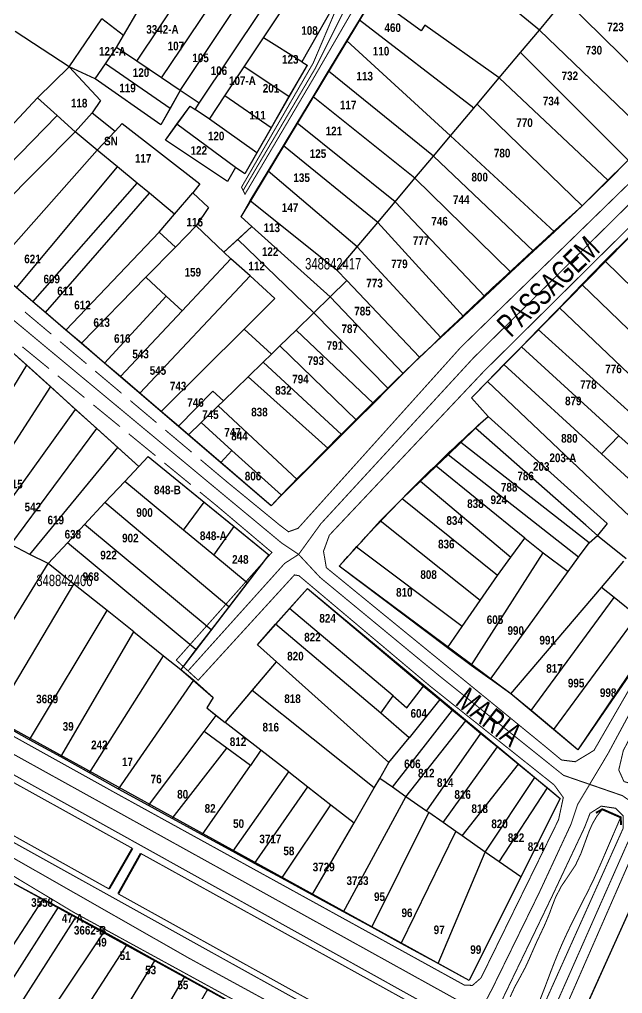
# Model space of a CAD drawing. Extents: x 203136 to 205923, y 4839890 to 4842982.
# Drawn here: x 205200.1 to 205305.2, y 4840160.3 to 4840330.2 of the extents above; entities that cross this region are included whole.
import ezdxf
from ezdxf.enums import TextEntityAlignment as Align

# ---------------------------------------------------------------- set-up
doc = ezdxf.new("R2010")
doc.units = 0
doc.header["$LTSCALE"] = 1.5
doc.header["$MEASUREMENT"] = 0
doc.linetypes.add('TRACO_25', pattern=[8, 3, -1, 1, -1, 1, -1])
for name, color, linetype in [('CD_MALHA_LOTES', 40, 'CONTINUOUS'), ('CD_TXT_QUADRA', 7, 'CONTINUOUS'), ('HD-CANAIS', 7, 'CONTINUOUS'), ('HD-CURSO-PERENE', 170, 'CONTINUOUS'), ('RU-QUADRAS', 210, 'CONTINUOUS'), ('SV-EIXO-RUA-N-PAV', 6, 'CONTINUOUS'), ('SV-EIXO-RUA-PAV', 20, 'CONTINUOUS'), ('SV-PONTE-BUEIRO', 249, 'CONTINUOUS'), ('SV-RUA-NAO-PAV-S-GUIA-C-GUIA', 7, 'CONTINUOUS'), ('SV-RUA-PAVIM-S-GUIA-C-GUIA', 7, 'CONTINUOUS'), ('SV-TXT-RUA-PAV-S-GUIA-C-GUIA', 7, 'CONTINUOUS'), ('Th_NmrPort', 1, 'CONTINUOUS')]:
    doc.layers.add(name, color=color, linetype=linetype)
doc.styles.add('ARIAL', font='ARIAL.TTF')
doc.styles.get("Standard").update_dxf_attribs({"font": 'swisscbo.ttf'})

msp = doc.modelspace()

# ---------------------------------------------------------------- linework, layer by layer
at = {"layer": 'CD_MALHA_LOTES', "linetype": 'Continuous', "flags": 128}
for points in [[(205218.22, 4840327.41), (205231.87, 4840350.73)], [(205220.54, 4840322.96), (205236.91, 4840347.47)], [(205290.76, 4840328.34), (205269.05, 4840346.18)], [(205224.82, 4840320.05), (205241.33, 4840344.56)], [(205228.07, 4840317.84), (205244.51, 4840342.47)], [(205231.43, 4840315.64), (205247.86, 4840340.28)], [(205242.64, 4840327.05), (205250.37, 4840338.63)], [(205256.13, 4840334.89), (205249.29, 4840322.85)], [(205259.35, 4840330.12), (205261.89, 4840334.32)], [(205270.13, 4840328.26), (205261.89, 4840334.32)], [(205290.76, 4840328.34), (205294.6, 4840332.99)], [(205314.9, 4840314.29), (205295.17, 4840333.69)], [(205208.73, 4840321.99), (205214.4, 4840330.33)], [(205218.22, 4840327.41), (205214.4, 4840330.33)], [(205257.16, 4840326.48), (205259.35, 4840330.12)], [(205279.3, 4840314.76), (205259.35, 4840330.12)], [(205270.77, 4840329.22), (205270.13, 4840328.26)], [(205283.73, 4840320.04), (205270.77, 4840329.22)], [(205208.73, 4840321.99), (205199.31, 4840328.1)], [(205217.01, 4840325.36), (205218.22, 4840327.41)], [(205287.44, 4840324.45), (205290.76, 4840328.34)], [(205310.23, 4840309.63), (205290.76, 4840328.34)], [(205239.26, 4840321.98), (205242.64, 4840327.05)], [(205249.29, 4840322.85), (205242.64, 4840327.05)], [(205253.98, 4840321.22), (205257.16, 4840326.48)], [(205275.24, 4840309.93), (205257.16, 4840326.48)], [(205215.04, 4840322.49), (205217.01, 4840325.36)], [(205220.54, 4840322.96), (205217.01, 4840325.36)], [(205283.73, 4840320.04), (205287.44, 4840324.45)], [(205306.24, 4840305.65), (205287.44, 4840324.45)], [(205213.24, 4840319.86), (205215.04, 4840322.49)], [(205226.33, 4840314.7), (205215.04, 4840322.49)], [(205224.82, 4840320.05), (205220.54, 4840322.96)], [(205250.21, 4840322.28), (205247.07, 4840316.78)], [(205249.29, 4840322.85), (205250.21, 4840322.28)], [(205203.23, 4840316.58), (205208.73, 4840321.99)], [(205208.73, 4840321.99), (205214.2, 4840316.09)], [(205213.24, 4840319.86), (205208.73, 4840321.99)], [(205235.89, 4840316.92), (205239.26, 4840321.98)], [(205247.07, 4840316.78), (205239.26, 4840321.98)], [(205251.27, 4840316.73), (205253.98, 4840321.22)], [(205272.26, 4840306.38), (205253.98, 4840321.22)], [(205224.73, 4840311.82), (205213.24, 4840319.86)], [(205228.07, 4840317.84), (205224.82, 4840320.05)], [(205279.87, 4840315.44), (205283.73, 4840320.04)], [(205302.71, 4840302.13), (205283.73, 4840320.04)], [(205228.07, 4840317.84), (205226.33, 4840314.7)], [(205231.43, 4840315.64), (205228.07, 4840317.84)], [(205184.04, 4840296.01), (205203.23, 4840316.58)], [(205206.64, 4840313.47), (205203.23, 4840316.58)], [(205214.2, 4840316.09), (205212.73, 4840313.96)], [(205230.68, 4840314.52), (205231.43, 4840315.64)], [(205233.18, 4840312.85), (205235.89, 4840316.92)], [(205243.97, 4840311.34), (205235.89, 4840316.92)], [(205247.07, 4840316.78), (205243.97, 4840311.34)], [(205248.5, 4840312.15), (205251.27, 4840316.73)], [(205269.04, 4840302.56), (205251.27, 4840316.73)], [(205279.3, 4840314.76), (205279.87, 4840315.44)], [(205298.21, 4840297.71), (205279.87, 4840315.44)], [(205209.75, 4840310.64), (205212.73, 4840313.96)], [(205212.73, 4840313.96), (205216.73, 4840310.75)], [(205226.33, 4840314.7), (205224.73, 4840311.82)], [(205227.51, 4840311.94), (205229.81, 4840315.1)], [(205229.81, 4840315.1), (205230.68, 4840314.52)], [(205233.18, 4840312.85), (205230.68, 4840314.52)], [(205275.24, 4840309.93), (205279.3, 4840314.76)], [(205187.16, 4840293.51), (205206.64, 4840313.47)], [(205209.75, 4840310.64), (205206.64, 4840313.47)], [(205216.73, 4840310.75), (205217.97, 4840312.08)], [(205217.97, 4840312.08), (205231.54, 4840301.56)], [(205225.55, 4840309.19), (205227.51, 4840311.94)], [(205237.74, 4840304.4), (205227.51, 4840311.94)], [(205241.45, 4840306.93), (205233.18, 4840312.85)], [(205246.12, 4840308.2), (205248.5, 4840312.15)], [(205265.56, 4840298.41), (205248.5, 4840312.15)], [(205190.31, 4840290.99), (205209.75, 4840310.64)], [(205213.63, 4840307.41), (205209.75, 4840310.64)], [(205213.63, 4840307.41), (205216.73, 4840310.75)], [(205243.97, 4840311.34), (205241.45, 4840306.93)], [(205236.37, 4840301.93), (205225.55, 4840309.19)], [(205272.26, 4840306.38), (205275.24, 4840309.93)], [(205293.36, 4840293.19), (205275.24, 4840309.93)], [(205195.44, 4840286.89), (205213.63, 4840307.41)], [(205217.15, 4840304.5), (205213.63, 4840307.41)], [(205241.45, 4840306.93), (205239.38, 4840303.3)], [(205243.42, 4840303.74), (205246.12, 4840308.2)], [(205262.54, 4840294.82), (205246.12, 4840308.2)], [(205269.04, 4840302.56), (205272.26, 4840306.38)], [(205289.74, 4840289.82), (205272.26, 4840306.38)], [(205306.24, 4840305.65), (205302.71, 4840302.13)], [(205199.55, 4840283.41), (205217.15, 4840304.5)], [(205220.58, 4840301.68), (205217.15, 4840304.5)], [(205237.74, 4840304.4), (205236.37, 4840301.93)], [(205239.38, 4840303.3), (205237.74, 4840304.4)], [(205240.3, 4840298.57), (205243.42, 4840303.74)], [(205258.96, 4840290.54), (205243.42, 4840303.74)], [(205265.56, 4840298.41), (205269.04, 4840302.56)], [(205285.75, 4840286.11), (205269.04, 4840302.56)], [(205302.71, 4840302.13), (205298.21, 4840297.71)], [(205202.39, 4840280.98), (205220.58, 4840301.68)], [(205222.75, 4840299.89), (205220.58, 4840301.68)], [(205231.54, 4840301.56), (205230.3, 4840299.97)], [(205204.62, 4840279.07), (205222.75, 4840299.89)], [(205227.13, 4840296.28), (205222.75, 4840299.89)], [(205227.13, 4840296.28), (205230.3, 4840299.97)], [(205230.3, 4840299.97), (205233.03, 4840297.43)], [(205238.7, 4840295.77), (205240.3, 4840298.57)], [(205255.49, 4840286.43), (205240.3, 4840298.57)], [(205262.54, 4840294.82), (205265.56, 4840298.41)], [(205281.23, 4840281.89), (205265.56, 4840298.41)], [(205233.03, 4840297.43), (205230.89, 4840294.21)], [(205298.21, 4840297.71), (205293.36, 4840293.19)], [(205224.44, 4840293.14), (205227.13, 4840296.28)], [(205240.57, 4840294.09), (205238.7, 4840295.77)], [(205230.89, 4840294.21), (205227.26, 4840290.49)], [(205230.89, 4840294.21), (205235.71, 4840289.63)], [(205238.12, 4840291.84), (205240.57, 4840294.09)], [(205254.27, 4840281.83), (205240.57, 4840294.09)], [(205258.96, 4840290.54), (205262.54, 4840294.82)], [(205277.49, 4840278.41), (205262.54, 4840294.82)], [(205208.17, 4840276.03), (205224.44, 4840293.14)], [(205227.26, 4840290.49), (205224.44, 4840293.14)], [(205235.71, 4840289.63), (205238.12, 4840291.84)], [(205251.43, 4840279.06), (205238.12, 4840291.84)], [(205293.36, 4840293.19), (205289.74, 4840289.82)], [(205302.18, 4840288.12), (205306.59, 4840292.47)], [(205222.12, 4840285.24), (205227.26, 4840290.49)], [(205255.49, 4840286.43), (205258.96, 4840290.54)], [(205273.53, 4840274.72), (205258.96, 4840290.54)], [(205236.94, 4840288.46), (205228.41, 4840279.36)], [(205236.94, 4840288.46), (205235.71, 4840289.63)], [(205240.27, 4840285.52), (205236.94, 4840288.46)], [(205289.74, 4840289.82), (205285.75, 4840286.11)], [(205298.16, 4840283.95), (205302.18, 4840288.12)], [(205320, 4840270.68), (205302.18, 4840288.12)], [(205210.87, 4840273.72), (205222.12, 4840285.24)], [(205221.07, 4840264.99), (205240.27, 4840285.52)], [(205225.66, 4840281.93), (205222.12, 4840285.24)], [(205244.59, 4840281.53), (205240.27, 4840285.52)], [(205257.17, 4840284.65), (205255.49, 4840286.43)], [(205285.75, 4840286.11), (205281.23, 4840281.89)], [(205202.39, 4840280.98), (205199.55, 4840283.41)], [(205254.27, 4840281.83), (205257.17, 4840284.65)], [(205269.84, 4840271.27), (205257.17, 4840284.65)], [(205294.22, 4840279.92), (205298.16, 4840283.95)], [(205316.05, 4840266.69), (205298.16, 4840283.95)], [(205214.9, 4840270.27), (205225.66, 4840281.93)], [(205228.41, 4840279.36), (205225.66, 4840281.93)], [(205239.23, 4840276.2), (205244.59, 4840281.53)], [(205251.43, 4840279.06), (205254.27, 4840281.83)], [(205266.99, 4840268.43), (205254.27, 4840281.83)], [(205281.23, 4840281.89), (205277.49, 4840278.41)], [(205204.62, 4840279.07), (205202.39, 4840280.98)], [(205290.53, 4840276.13), (205294.22, 4840279.92)], [(205313.46, 4840261.6), (205294.22, 4840279.92)], [(205208.17, 4840276.03), (205204.62, 4840279.07)], [(205217.67, 4840267.9), (205228.41, 4840279.36)], [(205248.31, 4840276.02), (205251.43, 4840279.06)], [(205264.39, 4840265.83), (205251.43, 4840279.06)], [(205277.49, 4840278.41), (205273.53, 4840274.72)], [(205210.87, 4840273.72), (205208.17, 4840276.03)], [(205224.76, 4840261.82), (205239.23, 4840276.2)], [(205244.01, 4840271.83), (205239.23, 4840276.2)], [(205245.47, 4840273.25), (205248.31, 4840276.02)], [(205261.79, 4840263.23), (205248.31, 4840276.02)], [(205273.53, 4840274.72), (205269.84, 4840271.27)], [(205287.6, 4840273.13), (205290.53, 4840276.13)], [(205310.33, 4840258.22), (205290.53, 4840276.13)], [(205214.9, 4840270.27), (205210.87, 4840273.72)], [(205244.01, 4840271.83), (205245.47, 4840273.25)], [(205258.85, 4840260.28), (205245.47, 4840273.25)], [(205284.54, 4840270), (205287.6, 4840273.13)], [(205304.62, 4840257.58), (205287.6, 4840273.13)], [(205198.1, 4840272.81), (205201.33, 4840269.89)], [(205242.56, 4840270.41), (205244.01, 4840271.83)], [(205269.84, 4840271.27), (205266.99, 4840268.43)], [(205186.92, 4840246.33), (205201.33, 4840269.89)], [(205201.33, 4840269.89), (205205.45, 4840266.17)], [(205217.67, 4840267.9), (205214.9, 4840270.27)], [(205239.93, 4840267.85), (205242.56, 4840270.41)], [(205256.31, 4840257.75), (205242.56, 4840270.41)], [(205281.68, 4840267.06), (205284.54, 4840270)], [(205301.57, 4840254.43), (205284.54, 4840270)], [(205221.07, 4840264.99), (205217.67, 4840267.9)], [(205235.62, 4840263.65), (205239.93, 4840267.85)], [(205253.92, 4840255.36), (205239.93, 4840267.85)], [(205266.99, 4840268.43), (205264.39, 4840265.83)], [(205205.45, 4840266.17), (205191, 4840243.77)], [(205209.86, 4840262.19), (205205.45, 4840266.17)], [(205278.87, 4840264.19), (205281.68, 4840267.06)], [(205307.59, 4840242.45), (205281.68, 4840267.06)], [(205224.76, 4840261.82), (205221.07, 4840264.99)], [(205227.78, 4840259.23), (205233.77, 4840265.37)], [(205233.77, 4840265.37), (205235.62, 4840263.65)], [(205264.39, 4840265.83), (205261.79, 4840263.23)], [(205231.74, 4840259.87), (205234.72, 4840262.78)], [(205234.72, 4840262.78), (205235.62, 4840263.65)], [(205248.51, 4840249.95), (205234.72, 4840262.78)], [(205261.79, 4840263.23), (205258.85, 4840260.28)], [(205281.78, 4840260.97), (205278.87, 4840264.19)], [(205194.75, 4840241.14), (205209.86, 4840262.19)], [(205213.57, 4840258.83), (205209.86, 4840262.19)], [(205227.78, 4840259.23), (205224.76, 4840261.82)], [(205279.61, 4840258.88), (205281.78, 4840260.97)], [(205281.78, 4840260.97), (205302.58, 4840242.3)], [(205229.54, 4840257.73), (205231.74, 4840259.87)], [(205237.11, 4840255.02), (205231.74, 4840259.87)], [(205258.85, 4840260.28), (205256.31, 4840257.75)], [(205198.53, 4840238.63), (205213.57, 4840258.83)], [(205213.57, 4840258.83), (205217.19, 4840255.56)], [(205229.54, 4840257.73), (205227.78, 4840259.23)], [(205235.16, 4840252.91), (205229.54, 4840257.73)], [(205256.31, 4840257.75), (205253.92, 4840255.36)], [(205277.05, 4840256.43), (205279.61, 4840258.88)], [(205298.84, 4840242.01), (205279.61, 4840258.88)], [(205301.57, 4840254.43), (205304.62, 4840257.58)], [(205304.62, 4840257.58), (205307.39, 4840255.05)], [(205274.81, 4840254.27), (205277.05, 4840256.43)], [(205299.42, 4840238.92), (205277.05, 4840256.43)], [(205201.89, 4840236.89), (205217.19, 4840255.56)], [(205217.19, 4840255.56), (205220.86, 4840252.24)], [(205235.16, 4840252.91), (205237.11, 4840255.02)], [(205237.11, 4840255.02), (205245.77, 4840247.21)], [(205253.92, 4840255.36), (205248.51, 4840249.95)], [(205272.73, 4840252.27), (205274.81, 4840254.27)], [(205297.57, 4840236.37), (205274.81, 4840254.27)], [(205311.63, 4840245.23), (205301.57, 4840254.43)], [(205220.86, 4840252.24), (205222.52, 4840253.98)], [(205222.52, 4840253.98), (205232.28, 4840246.01)], [(205243.94, 4840245.38), (205235.16, 4840252.91)], [(205218.42, 4840249.63), (205220.86, 4840252.24)], [(205272.73, 4840252.27), (205270, 4840249.66)], [(205288.22, 4840239.73), (205272.73, 4840252.27)], [(205214.97, 4840245.94), (205218.42, 4840249.63)], [(205228.7, 4840241.12), (205218.42, 4840249.63)], [(205248.51, 4840249.95), (205245.77, 4840247.21)], [(205266.8, 4840246.58), (205270, 4840249.66)], [(205270, 4840249.66), (205285.75, 4840236.37)], [(205211.4, 4840242.1), (205214.97, 4840245.94)], [(205236.59, 4840227.75), (205214.97, 4840245.94)], [(205228.7, 4840241.12), (205232.28, 4840246.01)], [(205232.28, 4840246.01), (205237.53, 4840241.73)], [(205245.77, 4840247.21), (205243.94, 4840245.38)], [(205262.97, 4840242.72), (205266.8, 4840246.58)], [(205283.43, 4840233.22), (205266.8, 4840246.58)], [(205258.84, 4840238.15), (205262.97, 4840242.72)], [(205280.43, 4840228.86), (205262.97, 4840242.72)], [(205302.58, 4840242.3), (205300.89, 4840240.19)], [(205208.42, 4840238.92), (205211.4, 4840242.1)], [(205233.48, 4840223.69), (205211.4, 4840242.1)], [(205233.99, 4840236.73), (205228.7, 4840241.12)], [(205233.99, 4840236.73), (205237.53, 4840241.73)], [(205237.53, 4840241.73), (205243.55, 4840236.81)], [(205300.89, 4840240.19), (205298.84, 4840242.01)], [(205205.05, 4840235.3), (205208.42, 4840238.92)], [(205230.85, 4840220.27), (205208.42, 4840238.92)], [(205285.75, 4840236.37), (205288.22, 4840239.73)], [(205288.22, 4840239.73), (205291.4, 4840237.15)], [(205297.57, 4840236.37), (205299.42, 4840238.92)], [(205299.42, 4840238.92), (205300.89, 4840240.19)], [(205300.89, 4840240.19), (205305.85, 4840236.16)], [(205201.89, 4840236.89), (205198.53, 4840238.63)], [(205255.82, 4840234.81), (205258.84, 4840238.15)], [(205277.29, 4840224.3), (205258.84, 4840238.15)], [(205278.83, 4840217.51), (205291.4, 4840237.15)], [(205291.4, 4840237.15), (205295.78, 4840233.89)], [(205205.05, 4840235.3), (205201.89, 4840236.89)], [(205239.8, 4840231.93), (205233.99, 4840236.73)], [(205243.55, 4840236.81), (205239.8, 4840231.93)], [(205283.43, 4840233.22), (205285.75, 4840236.37)], [(205295.78, 4840233.89), (205297.57, 4840236.37)], [(205301.55, 4840231.11), (205305.44, 4840235.68)], [(205190.1, 4840211.07), (205205.05, 4840235.3)], [(205209.54, 4840231.71), (205205.05, 4840235.3)], [(205274.72, 4840220.57), (205255.82, 4840234.81)], [(205282.21, 4840215.1), (205295.78, 4840233.89)], [(205280.43, 4840228.86), (205283.43, 4840233.22)], [(205195.46, 4840208.09), (205209.54, 4840231.71)], [(205215.33, 4840227.08), (205209.54, 4840231.71)], [(205239.8, 4840231.93), (205236.59, 4840227.75)], [(205247.18, 4840227.45), (205250.28, 4840230.95)], [(205250.28, 4840230.95), (205270.51, 4840213.87)], [(205285.75, 4840212.57), (205301.55, 4840231.11)], [(205303.77, 4840229.37), (205301.55, 4840231.11)], [(205277.29, 4840224.3), (205280.43, 4840228.86)], [(205289.28, 4840209.66), (205303.77, 4840229.37)], [(205307.81, 4840226.08), (205303.77, 4840229.37)], [(205201.83, 4840204.55), (205215.33, 4840227.08)], [(205219.99, 4840223.35), (205215.33, 4840227.08)], [(205236.59, 4840227.75), (205233.48, 4840223.69)], [(205244.73, 4840224.68), (205247.18, 4840227.45)], [(205265.24, 4840212.19), (205247.18, 4840227.45)], [(205293.24, 4840206.31), (205307.81, 4840226.08)], [(205233.48, 4840223.69), (205230.85, 4840220.27)], [(205241.58, 4840221.11), (205244.73, 4840224.68)], [(205263.08, 4840209.2), (205244.73, 4840224.68)], [(205274.72, 4840220.57), (205277.29, 4840224.3)], [(205207.27, 4840201.53), (205219.99, 4840223.35)], [(205219.99, 4840223.35), (205225.19, 4840219.18)], [(205311.27, 4840223.3), (205308.42, 4840218.78), (205297.43, 4840202.77)], [(205230.85, 4840220.27), (205228.18, 4840216.79)], [(205244.89, 4840218.15), (205241.58, 4840221.11)], [(205278.83, 4840217.51), (205274.72, 4840220.57)], [(205212.29, 4840198.74), (205225.19, 4840219.18)], [(205225.19, 4840219.18), (205228.18, 4840216.79)], [(205228.18, 4840216.79), (205230.47, 4840214.96)], [(205240.67, 4840213.15), (205244.89, 4840218.15)], [(205264.51, 4840200.55), (205244.89, 4840218.15)], [(205282.1, 4840215.18), (205278.83, 4840217.51)], [(205282.21, 4840215.1), (205282.1, 4840215.18)], [(205285.75, 4840212.57), (205282.21, 4840215.1)], [(205217.35, 4840195.93), (205230.47, 4840214.96)], [(205230.47, 4840214.96), (205233.82, 4840211.91)], [(205267.62, 4840210.09), (205270.51, 4840213.87)], [(205270.51, 4840213.87), (205273.36, 4840211.54)], [(205233.82, 4840211.91), (205232.72, 4840210.08)], [(205235.96, 4840207.56), (205240.67, 4840213.15)], [(205261.94, 4840196.12), (205240.67, 4840213.15)], [(205263.08, 4840209.2), (205265.24, 4840212.19)], [(205265.24, 4840212.19), (205267.62, 4840210.09)], [(205289.28, 4840209.66), (205285.75, 4840212.57)], [(205232.72, 4840210.08), (205234.39, 4840208.78)], [(205273.36, 4840211.54), (205268, 4840204.88)], [(205273.36, 4840211.54), (205275.58, 4840209.71)], [(205232.27, 4840205.95), (205234.39, 4840208.78)], [(205234.39, 4840208.78), (205235.96, 4840207.56)], [(205268, 4840204.88), (205263.08, 4840209.2)], [(205265.11, 4840196.25), (205275.58, 4840209.71)], [(205275.58, 4840209.71), (205277.89, 4840207.82)], [(205293.24, 4840206.31), (205289.28, 4840209.66)], [(205201.83, 4840204.55), (205195.46, 4840208.09)], [(205242.18, 4840202.71), (205235.96, 4840207.56)], [(205267.47, 4840194.6), (205277.89, 4840207.82)], [(205277.89, 4840207.82), (205280.55, 4840205.64)], [(205222.58, 4840193.04), (205232.27, 4840205.95)], [(205236.2, 4840203.08), (205232.27, 4840205.95)], [(205264.51, 4840200.55), (205268, 4840204.88)], [(205271.06, 4840192.1), (205280.55, 4840205.64)], [(205280.55, 4840205.64), (205283.43, 4840203.28)], [(205297.43, 4840202.77), (205293.24, 4840206.31)], [(205207.27, 4840201.53), (205201.83, 4840204.55)], [(205273.95, 4840190.07), (205283.43, 4840203.28)], [(205283.43, 4840203.28), (205287.1, 4840200.27)], [(205212.29, 4840198.74), (205207.27, 4840201.53)], [(205226.69, 4840190.8), (205236.2, 4840203.08)], [(205240.33, 4840200.05), (205236.2, 4840203.08)], [(205242.18, 4840202.71), (205240.33, 4840200.05)], [(205247.04, 4840198.91), (205242.18, 4840202.71)], [(205231.92, 4840187.95), (205240.33, 4840200.05)], [(205262.91, 4840197.79), (205264.51, 4840200.55)], [(205277.26, 4840187.76), (205287.1, 4840200.27)], [(205287.1, 4840200.27), (205289.94, 4840197.94)], [(205217.35, 4840195.93), (205212.29, 4840198.74)], [(205237.25, 4840185.04), (205247.04, 4840198.91)], [(205247.04, 4840198.91), (205250.34, 4840196.34)], [(205261.94, 4840196.12), (205262.91, 4840197.79)], [(205265.11, 4840196.25), (205262.91, 4840197.79)], [(205281.31, 4840184.93), (205289.94, 4840197.94)], [(205289.94, 4840197.94), (205292.13, 4840196.14)], [(205222.58, 4840193.04), (205217.35, 4840195.93)], [(205241.06, 4840182.96), (205250.34, 4840196.34)], [(205250.34, 4840196.34), (205254.38, 4840193.18)], [(205258.41, 4840190.04), (205261.94, 4840196.12)], [(205267.47, 4840194.6), (205265.11, 4840196.25)], [(205283.73, 4840183.25), (205292.13, 4840196.14)], [(205292.13, 4840196.14), (205294.36, 4840194.31)], [(205226.69, 4840190.8), (205222.58, 4840193.04)], [(205245.83, 4840180.36), (205254.38, 4840193.18)], [(205254.38, 4840193.18), (205258.41, 4840190.04)], [(205256.55, 4840174.51), (205267.47, 4840194.6)], [(205271.06, 4840192.1), (205267.47, 4840194.6)], [(205294.36, 4840194.31), (205287.52, 4840180.6)], [(205261.49, 4840171.82), (205271.45, 4840191.83)], [(205271.45, 4840191.83), (205271.06, 4840192.1)], [(205273.95, 4840190.07), (205271.45, 4840191.83)], [(205231.92, 4840187.95), (205226.69, 4840190.8)], [(205251.11, 4840177.48), (205258.41, 4840190.04)], [(205276.19, 4840188.51), (205273.95, 4840190.07)], [(205237.25, 4840185.04), (205231.92, 4840187.95)], [(205266.66, 4840168.99), (205276.19, 4840188.51)], [(205277.26, 4840187.76), (205276.19, 4840188.51)], [(205281.31, 4840184.93), (205277.26, 4840187.76)], [(205241.06, 4840182.96), (205237.25, 4840185.04)], [(205273.08, 4840165.49), (205281.31, 4840184.93)], [(205283.73, 4840183.25), (205281.31, 4840184.93)], [(205245.83, 4840180.36), (205241.06, 4840182.96)], [(205287.52, 4840180.6), (205283.73, 4840183.25)], [(205198.06, 4840180.03), (205204.19, 4840176.74)], [(205251.11, 4840177.48), (205245.83, 4840180.36)], [(205287.52, 4840180.6), (205278.49, 4840162.54)], [(205189.76, 4840154.63), (205204.19, 4840176.74)], [(205204.19, 4840176.74), (205206.87, 4840175.3)], [(205256.55, 4840174.51), (205251.11, 4840177.48)], [(205192.01, 4840152.07), (205206.87, 4840175.3)], [(205206.87, 4840175.3), (205209.93, 4840173.66)], [(205261.49, 4840171.82), (205256.55, 4840174.51)], [(205306.47, 4840174.78), (205296.28, 4840152.16), (205303.7, 4840146.74)], [(205195, 4840150.31), (205209.93, 4840173.66)], [(205209.93, 4840173.66), (205214.81, 4840171.04)], [(205199.26, 4840147.68), (205214.81, 4840171.04)], [(205214.81, 4840171.04), (205218.84, 4840168.81)], [(205266.66, 4840168.99), (205261.49, 4840171.82)], [(205203.58, 4840145.16), (205218.84, 4840168.81)], [(205218.84, 4840168.81), (205223.73, 4840166.1)], [(205273.08, 4840165.49), (205266.66, 4840168.99)], [(205208.94, 4840141.96), (205223.73, 4840166.1)], [(205223.73, 4840166.1), (205228.92, 4840163.22)], [(205278.49, 4840162.54), (205273.08, 4840165.49)], [(205215.13, 4840139.57), (205228.92, 4840163.22)], [(205228.92, 4840163.22), (205232.92, 4840161.01)], [(205219.68, 4840138.01), (205232.92, 4840161.01)], [(205232.92, 4840161.01), (205236.86, 4840158.82)]]:
    msp.add_lwpolyline(points, dxfattribs=at)
at = {"layer": 'HD-CANAIS', "linetype": 'Continuous', "const_width": 0.18}
for points in [[(205168.14, 4840214.21), (205219.76, 4840185.58)], [(205215.69, 4840178.5), (205164.42, 4840207.14)], [(205221.22, 4840184.69), (205280.77, 4840151.74)], [(205274.94, 4840145.64), (205217.28, 4840177.65)]]:
    msp.add_lwpolyline(points, dxfattribs=at)
at = {"layer": 'HD-CURSO-PERENE', "const_width": 0.18}
for points in [[(205301.72, 4840192.4), (205300.761246, 4840191.204762), (205300.005422, 4840189.90697), (205299.393312, 4840188.537004), (205298.49675, 4840186.07689), (205297.975186, 4840184.664735), (205297.01, 4840182.6), (205295.333898, 4840180.108669), (205294.497202, 4840178.862403), (205293.536846, 4840176.972667), (205292.994486, 4840175.571864), (205292.475183, 4840174.157231), (205291.69875, 4840172.299485), (205291.062932, 4840170.940884), (205290.13, 4840168.96), (205288.932338, 4840166.210398), (205288.305668, 4840164.846997), (205287.222197, 4840162.821013), (205286.490406, 4840161.505716), (205285.64, 4840159.65)], [(205289.5, 4840156.01), (205290.116341, 4840157.37916), (205290.695306, 4840158.763064), (205291.71, 4840161.37), (205292.237693, 4840162.774182), (205292.766972, 4840164.177774), (205293.5, 4840166.06), (205294.070627, 4840167.44731), (205294.664841, 4840168.824849), (205295.28099, 4840170.192743), (205296.245717, 4840172.233897), (205297.581008, 4840174.920442), (205298.513318, 4840176.745719), (205299.192774, 4840178.083241), (205300.15, 4840180.04), (205301.381323, 4840182.775302), (205301.974571, 4840184.153395), (205302.821664, 4840186.12856), (205304.008483, 4840188.883688), (205304.893212, 4840190.937711)]]:
    msp.add_lwpolyline(points, dxfattribs=at)
at = {"layer": 'RU-QUADRAS', "color": 6, "linetype": 'Continuous'}
for points in [[(205438.2, 4840428.09, -0.0210712142), (205402.73, 4840405.12), (205391.97, 4840397), (205384.55, 4840388.32), (205332.94, 4840332.29), (205298.21, 4840297.71, 0.0175042485), (205243.94, 4840245.38), (205195.44, 4840286.89), (205171.14, 4840306.33), (205136.56, 4840329.25), (205012.24, 4840409.76), (205023.25, 4840426.52), (205027.15, 4840424.04), (205034.13, 4840434.64)], [(205130.67, 4840140.53), (205142.44, 4840161.92), (205140.29, 4840163.4, -0.0160281246), (205164.61, 4840200.39), (205198.06, 4840180.03), (205266.94, 4840142.2)]]:
    msp.add_lwpolyline(points, format="xyb", dxfattribs=at)
msp.add_lwpolyline([(205256.13, 4840334.89), (205249.29, 4840322.85), (205250.21, 4840322.28), (205239.38, 4840303.3), (205237.74, 4840304.4), (205236.37, 4840301.93), (205225.55, 4840309.19), (205229.81, 4840315.1), (205230.68, 4840314.52), (205231.43, 4840315.64), (205228.07, 4840317.84), (205224.73, 4840311.82), (205213.24, 4840319.86), (205208.73, 4840321.99), (205214.2, 4840316.09), (205212.73, 4840313.96), (205216.73, 4840310.75), (205217.97, 4840312.08), (205231.54, 4840301.56), (205230.3, 4840299.97), (205233.03, 4840297.43), (205230.89, 4840294.21), (205235.71, 4840289.63), (205240.57, 4840294.09), (205238.7, 4840295.77), (205269.05, 4840346.18)], dxfattribs=at)
for points in [[(205255.82, 4840234.81, -0.0274054335), (205281.78, 4840260.97), (205278.87, 4840264.19), (205336.11, 4840322.44), (205362.34, 4840298.66), (205345.52, 4840277.27), (205332.76, 4840264.18), (205326.5, 4840256.61), (205315.57, 4840235.61), (205311.27, 4840223.3), (205297.43, 4840202.77), (205285.75, 4840212.57)], [(205296.28, 4840152.16), (205310.69, 4840184.12, -0.0158818404), (205364.13, 4840163.51), (205365, 4840165.95), (205383.69, 4840160.72), (205383.86, 4840162.99), (205426.39, 4840158.27), (205453.02, 4840154.6), (205511.27, 4840142.55), (205538.34, 4840133.99), (205542.88, 4840130.07), (205547.59, 4840123.25), (205555.63, 4840104.22), (205548.12, 4840099.33), (205552.57, 4840096.27), (205533.36, 4840062.22), (205510.74, 4840069.81), (205511.27, 4840072.61, -0.0229911433), (205466.91, 4840086.49), (205466.21, 4840083.35), (205439.23, 4840092.26), (205438.35, 4840091.38), (205330.08, 4840126.22, 0.0223516869)]]:
    msp.add_lwpolyline(points, format="xyb", close=True, dxfattribs=at)
msp.add_lwpolyline([(205099.5, 4840261.24), (205143.11, 4840316.1), (205191.43, 4840278.83), (205220.86, 4840252.24), (205222.52, 4840253.98), (205243.55, 4840236.81), (205228.18, 4840216.79), (205233.82, 4840211.91), (205232.72, 4840210.08), (205235.96, 4840207.56), (205244.89, 4840218.15), (205241.58, 4840221.11), (205250.28, 4840230.95), (205294.36, 4840194.31), (205278.49, 4840162.54)], close=True, dxfattribs=at)
at = {"layer": 'SV-EIXO-RUA-N-PAV', "const_width": 0.18}
for points in [[(205391.641039, 4840552.551543), (205392.15408, 4840548.126569), (205391.89756, 4840545.048327), (205389.075837, 4840542.739645), (205386.638896, 4840539.276622), (205366.75858, 4840508.750718), (205350.918457, 4840484.701949), (205340.401129, 4840469.182477), (205314.492588, 4840430.383796), (205300.704627, 4840409.92631), (205289.930779, 4840393.573147), (205278.25911, 4840375.744993), (205262.182834, 4840349.57493), (205259.861644, 4840344.40894), (205258.03089, 4840334.484323), (205251.575071, 4840321.572686), (205239.071243, 4840300.385669)], [(205451.838118, 4840425.790309), (205442.987455, 4840421.597889), (205426.590437, 4840413.58571), (205412.569123, 4840406.365432), (205408.376703, 4840403.84998), (205400.644019, 4840398.819077), (205394.029312, 4840392.57703), (205385.737638, 4840381.86307), (205373.952281, 4840368.214415), (205354.387657, 4840347.112571), (205327.043766, 4840317.998547), (205309.647678, 4840301.199094), (205279.203602, 4840271.136614), (205252.60503, 4840242.20892), (205248.750434, 4840236.880657), (205246.320331, 4840235.31971), (205229.460028, 4840216.550005)], [(205522.373608, 4840349.095782), (205496.381262, 4840343.215161), (205491.91199, 4840342.039037), (205487.913167, 4840340.980525), (205450.335996, 4840333.453329), (205435.869668, 4840329.454507), (205424.578875, 4840325.573297), (205414.4054, 4840321.104025), (205404.996406, 4840315.57624), (205394.528899, 4840308.75472), (205382.532432, 4840299.757369), (205373.123438, 4840291.406887), (205366.360723, 4840283.409241), (205349.659758, 4840261.827361), (205344.367199, 4840257.475701), (205338.486578, 4840251.477467), (205334.605368, 4840244.773559), (205331.488638, 4840236.246658), (205327.489816, 4840227.072889), (205311.72975, 4840198.199038), (205305.966741, 4840186.20257), (205293.617437, 4840158.269619), (205291.85325, 4840154.388408), (205290.247161, 4840150.948308)], [(205383.137541, 4840316.616296), (205373.277521, 4840307.47077), (205364.274893, 4840297.753648), (205356.129659, 4840288.036526), (205348.198773, 4840277.390562), (205336.052371, 4840264.815464), (205329.907721, 4840257.81342), (205325.906553, 4840250.954275), (205317.189723, 4840230.448291), (205312.188263, 4840219.730877), (205302.68549, 4840202.08287), (205297.398233, 4840193.223141), (205296.255042, 4840189.793569), (205290.681987, 4840177.790066), (205282.536753, 4840161.14235), (205280.267061, 4840156.816791)], [(205235.369528, 4840247.519318), (205245.803994, 4840238.854985), (205248.750434, 4840236.880657), (205252.511865, 4840232.84585), (205273.380798, 4840215.610348), (205294.948466, 4840198.328263), (205305.196603, 4840194.787998), (205312.649793, 4840189.757095), (205331.143021, 4840181.325674), (205363.051991, 4840170.052724), (205374.837348, 4840167.816766), (205427.522085, 4840163.4846), (205452.117613, 4840159.944334), (205470.750588, 4840156.590399), (205499.119293, 4840150.814177), (205504.336526, 4840149.509868), (205509.833253, 4840147.367076), (205520.176437, 4840142.623689), (205526.183689, 4840141.870348), (205532.755808, 4840142.024672), (205539.319937, 4840142.708832), (205545.335178, 4840144.420742)]]:
    msp.add_lwpolyline(points, dxfattribs=at)
at = {"layer": 'SV-EIXO-RUA-PAV', "const_width": 0.18}
for points in [[(204649.129609, 4840544.704353), (204846.021565, 4840420.619996), (204862.817626, 4840416.203038), (204893.329502, 4840395.338727), (204922.272195, 4840375.229948), (204931.454817, 4840370.812991), (204937.61531, 4840366.628505), (204949.82006, 4840358.259533), (204990.881922, 4840330.033904), (205094.576257, 4840259.87767), (205276.392102, 4840159.141766), (205283.537045, 4840154.854801), (205288.395605, 4840152.568419), (205291.825178, 4840149.567543), (205295.683447, 4840143.78014), (205299.827513, 4840137.063894), (205321.582766, 4840124.197656)], [(204978.103166, 4840425.984913), (205029.779892, 4840392.873834), (205037.545115, 4840387.881904), (205062.7997, 4840371.348889), (205094.15003, 4840350.940966), (205141.597296, 4840320.831434), (205151.144525, 4840314.824313), (205167.256044, 4840303.143462), (205181.085097, 4840292.670975), (205194.578494, 4840281.460043), (205235.369528, 4840247.519318)], [(205299.827513, 4840137.063894), (205289.395897, 4840136.063602), (205284.394438, 4840136.778096), (205281.536461, 4840138.064186), (205229.730113, 4840166.360545), (205165.429742, 4840203.047353), (205159.480425, 4840205.341826), (205088.510998, 4840244.672077), (205082.603441, 4840248.834219), (204984.168889, 4840316.031988), (204929.885635, 4840353.493869), (204919.308185, 4840360.584248), (204913.845106, 4840364.768733), (204903.848834, 4840372.440291), (204883.391348, 4840386.156105), (204876.068498, 4840391.154241), (204856.599015, 4840403.882052), (204851.949587, 4840410.507488), (204846.021565, 4840420.619996)]]:
    msp.add_lwpolyline(points, dxfattribs=at)
at = {"layer": 'SV-PONTE-BUEIRO', "linetype": 'Continuous', "const_width": 0.35}
for points in [[(205300.6, 4840191.77), (205301.72, 4840192.4), (205304.92, 4840191), (205304.97, 4840189.66)], [(205219.76, 4840185.58), (205215.69, 4840178.5)], [(205217.28, 4840177.65), (205221.22, 4840184.69)]]:
    msp.add_lwpolyline(points, dxfattribs=at)
at = {"layer": 'SV-RUA-NAO-PAV-S-GUIA-C-GUIA', "linetype": 'TRACO_25', "const_width": 0.18}
for points in [[(205450.27, 4840428.01), (205440.29, 4840423.82), (205423.4, 4840415.71), (205411.58, 4840408.71), (205401.92, 4840402.47), (205392.95, 4840394.44), (205384.01, 4840383.21), (205372.24, 4840369.65), (205352.71, 4840348.04), (205325.15, 4840319.91), (205277.05, 4840273.04), (205248.65, 4840241.43), (205246.98, 4840240.83), (205245.43, 4840242.01), (205236.22, 4840249.56)], [(205264.05, 4840348.39), (205265.96, 4840345.23), (205251.3, 4840319.89), (205239.4, 4840299.74), (205238.79, 4840300.96), (205251.3, 4840322.64), (205256.49, 4840334.85), (205256.2, 4840338.31)], [(205381.3, 4840301.79), (205371.78, 4840293.17), (205365.1, 4840285.06), (205348.36, 4840263.26), (205343.48, 4840259.5), (205337.54, 4840253.52), (205333.25, 4840246.03), (205330.22, 4840237.3), (205326.01, 4840228.3), (205309.59, 4840197.74), (205307.57, 4840196.64), (205305.49, 4840197.24), (205304.58, 4840199.26), (205305.37, 4840202.63), (205319.46, 4840230.31), (205322.85, 4840238.63), (205327.95, 4840250.36), (205331.93, 4840257.1), (205337.66, 4840264.34), (205349.38, 4840276.64), (205357.81, 4840287.37), (205365.74, 4840297.23), (205374.63, 4840306.4), (205384.37, 4840315.17)], [(205234.35, 4840245.46), (205244.09, 4840237.23), (205227.41, 4840218.43), (205231.24, 4840214.92), (205248.02, 4840233.3), (205248.81, 4840233.16), (205271.73, 4840213.85), (205293.32, 4840196.65), (205294.91, 4840194.46), (205294.08, 4840190.57), (205280.56, 4840162.98), (205279.07, 4840161.67), (205277.66, 4840161.72)], [(205289.85, 4840155.03), (205290.22, 4840155.61), (205290.7, 4840156.41), (205305.37, 4840189.13), (205305.37, 4840191.25), (205304.02, 4840192.58), (205301.53, 4840192.95), (205299.57, 4840191.7), (205298.6, 4840189.2), (205292.92, 4840177.16)], [(205294.33, 4840151.06), (205293.44, 4840152.56), (205293.84, 4840153.96), (205295.07, 4840157.25), (205307.55, 4840185.8), (205309.05, 4840188.15), (205310.54, 4840188.05), (205329.7, 4840178.18), (205340.37, 4840174.33), (205350.66, 4840170.58), (205361.74, 4840166.99), (205373.69, 4840164.92), (205425.85, 4840159.73), (205470.12, 4840153.41), (205498.72, 4840147.94), (205506.82, 4840145.45), (205513.05, 4840142.64), (205519.83, 4840139.74), (205526.05, 4840138.77)], [(205292.92, 4840177.16), (205284.36, 4840159.39), (205284.34, 4840159.04), (205284.25, 4840158.07)]]:
    msp.add_lwpolyline(points, dxfattribs=at)
at = {"layer": 'SV-RUA-NAO-PAV-S-GUIA-C-GUIA', "linetype": 'TRACO_25', "const_width": 0.18, "flags": 128}
msp.add_lwpolyline([(205337, 4840325.01), (205329.34, 4840316.7), (205281.02, 4840268.79), (205254.11, 4840240.24), (205253.09, 4840237.43), (205253.58, 4840234.57), (205291.92, 4840203.23), (205294.58, 4840201.01), (205296.99, 4840200.7), (205300.26, 4840202.68), (205310.63, 4840220.65), (205314.29, 4840229.76), (205318.55, 4840240.27), (205323.76, 4840251.62), (205328.2, 4840258.96), (205334.36, 4840265.32), (205346.85, 4840278), (205354.73, 4840288.38), (205364.08, 4840299.53)], close=True, dxfattribs=at)
at = {"layer": 'SV-RUA-PAVIM-S-GUIA-C-GUIA', "const_width": 0.18}
for points in [[(205205.613943, 4840275.314014), (205201.023034, 4840279.177117)], [(205200.560242, 4840273.11647), (205205.203291, 4840269.316195)], [(205211.735154, 4840270.163212), (205207.144246, 4840274.026314)], [(205206.750975, 4840268.049437), (205211.394024, 4840264.249162)], [(205217.856366, 4840265.012409), (205213.265457, 4840268.875511)], [(205212.941708, 4840262.982404), (205217.584757, 4840259.182129)], [(205223.977577, 4840259.861606), (205219.386669, 4840263.724708)], [(205219.132441, 4840257.915371), (205223.77549, 4840254.115096)], [(205230.098789, 4840254.710803), (205225.50788, 4840258.573905)], [(205225.323174, 4840252.848338), (205229.966224, 4840249.048063)], [(205236.22, 4840249.56), (205231.629091, 4840253.423102)], [(205231.513907, 4840247.781305), (205233.835432, 4840245.881167)], [(205233.835432, 4840245.881167), (205234.35, 4840245.46)]]:
    msp.add_lwpolyline(points, dxfattribs=at)
at = {"layer": 'SV-RUA-PAVIM-S-GUIA-C-GUIA', "linetype": 'Continuous', "const_width": 0.18}
for points in [[(205089.18, 4840259.9), (205097.24, 4840255.25), (205105.52, 4840250.78), (205125.27, 4840239.45), (205214.69, 4840189.73), (205287.29, 4840149.3), (205289.46, 4840147.23), (205290.28, 4840144.4), (205289.76, 4840142.05), (205287.95, 4840139.98), (205285.49, 4840139.34), (205282.57, 4840140.3), (205239.5, 4840164.14), (205161.35, 4840207.56), (205100.4, 4840241.31), (205093.41, 4840244.99), (205086.91, 4840249.1), (205084.28, 4840250.96)], [(205277.66, 4840161.72), (205216.76, 4840195.27), (205127.99, 4840244.65), (205099.66, 4840259.61)], [(205164.56, 4840201.49), (205209.53, 4840174.42), (205271.83, 4840140.33), (205283.86, 4840133.81), (205292.84, 4840130.58), (205303.51, 4840126.76), (205320.15, 4840120.7)]]:
    msp.add_lwpolyline(points, dxfattribs=at)

# ---------------------------------------------------------------- texts
at = {"layer": 'CD_TXT_QUADRA', "style": 'ARIAL', "width": 0.7}
for s, p in [('348842417', (205249.884211, 4840286.604541)), ('348842406', (205203.007936, 4840231.343325))]:
    msp.add_text(s, height=2, dxfattribs=at).set_placement(p)
at = {"layer": 'SV-TXT-RUA-PAV-S-GUIA-C-GUIA', "style": 'ARIAL', "width": 0.7}
for s, rotation, p in [('PASSAGEM', 44, (205285.75, 4840274.6)), ('MARIA', 322, (205275.88, 4840210.76))]:
    msp.add_text(s, height=4, rotation=rotation, dxfattribs=at).set_placement(p)
at = {"layer": 'Th_NmrPort', "color": 1}
for s, p in [('3342-A', (205222.184262, 4840328.503636)), ('108', (205249.216432, 4840328.304482)), ('460', (205263.718899, 4840328.800211)), ('723', (205302.586138, 4840328.927178)), ('107', (205225.906432, 4840325.604482)), ('730', (205298.816138, 4840324.867178)), ('121-A', (205213.92978, 4840324.681621)), ('105', (205230.216432, 4840323.534482)), ('123', (205245.856432, 4840323.264482)), ('110', (205261.692481, 4840324.699142)), ('120', (205219.831621, 4840320.96022)), ('106', (205233.416432, 4840321.294482)), ('113', (205258.842481, 4840320.339142)), ('732', (205294.616138, 4840320.397178)), ('119', (205217.481621, 4840318.27022)), ('107-A', (205236.606432, 4840319.544482)), ('201', (205242.496432, 4840318.224482)), ('118', (205209.042481, 4840315.629142)), ('117', (205255.95531, 4840315.32078)), ('734', (205291.336138, 4840315.997178)), ('111', (205240.146432, 4840313.524482)), ('770', (205286.716138, 4840312.217178)), ('120', (205232.931621, 4840309.88022)), ('121', (205253.462481, 4840310.759142)), ('SN', (205214.825568, 4840309.003715)), ('122', (205229.911621, 4840307.36022)), ('125', (205250.692481, 4840306.819142)), ('780', (205282.806138, 4840306.907178)), ('117', (205220.195568, 4840305.983715)), ('800', (205278.896138, 4840302.717178)), ('135', (205247.842481, 4840302.619142)), ('744', (205275.676138, 4840298.797178)), ('147', (205245.822481, 4840297.409142)), ('116', (205229.198057, 4840294.860862)), ('746', (205271.906138, 4840295.027178)), ('113', (205242.632481, 4840293.879142)), ('777', (205268.66406, 4840291.63152)), ('122', (205242.346775, 4840289.712209)), ('621', (205200.900858, 4840288.442481)), ('779', (205264.89406, 4840287.58152)), ('159', (205228.858057, 4840286.120862)), ('112', (205239.996775, 4840287.192209)), ('609', (205204.250858, 4840284.932481)), ('773', (205260.55406, 4840284.22152)), ('611', (205206.650858, 4840282.852481)), ('612', (205209.612822, 4840280.386138)), ('785', (205258.45406, 4840279.33152)), ('613', (205212.962822, 4840277.346138)), ('787', (205256.22406, 4840276.25152)), ('616', (205216.562066, 4840274.556632)), ('791', (205253.646632, 4840273.337934)), ('543', (205219.752066, 4840271.846632)), ('793', (205250.296632, 4840270.677934)), ('545', (205222.782066, 4840268.976632)), ('776', (205302.236775, 4840269.252209)), ('794', (205247.636632, 4840267.467934)), ('743', (205226.302066, 4840266.256632)), ('832', (205244.674711, 4840265.502827)), ('778', (205297.856775, 4840266.532209)), ('879', (205295.216775, 4840263.662209)), ('746', (205229.332066, 4840263.386632)), ('745', (205231.925633, 4840261.275723)), ('838', (205240.484711, 4840261.722827)), ('747', (205235.79848, 4840258.19406)), ('844', (205236.994711, 4840257.532827)), ('880', (205294.536775, 4840257.132209)), ('203-A', (205292.495568, 4840253.733715)), ('203', (205289.625568, 4840252.223715)), ('806', (205239.364711, 4840250.542827)), ('786', (205286.905568, 4840250.563715)), ('615', (205197.768086, 4840249.144422)), ('788', (205284.035568, 4840248.603715)), ('848-B', (205223.52531, 4840248.13078)), ('542', (205200.959207, 4840245.143466)), ('838', (205278.145568, 4840245.733715)), ('924', (205282.225568, 4840246.413715)), ('900', (205220.449437, 4840244.18611)), ('619', (205204.958057, 4840242.870862)), ('834', (205274.525568, 4840242.793715)), ('638', (205207.94389, 4840240.399437)), ('848-A', (205231.530211, 4840240.131101)), ('902', (205217.969437, 4840239.72611)), ('836', (205273.071621, 4840238.68022)), ('922', (205214.169437, 4840236.75611)), ('248', (205237.150211, 4840236.001101)), ('968', (205211.075568, 4840233.003715)), ('808', (205269.981621, 4840233.36022)), ('810', (205265.751621, 4840230.26022)), ('824', (205252.365568, 4840225.733715)), ('605', (205281.55978, 4840225.481621)), ('990', (205285.17978, 4840223.591621)), ('822', (205249.725568, 4840222.433715)), ('991', (205290.747791, 4840221.906775)), ('820', (205246.755568, 4840219.123715)), ('817', (205291.93978, 4840216.981621)), ('995', (205295.70978, 4840214.421621)), ('998', (205301.29978, 4840212.751621)), ('3689', (205202.981591, 4840211.651875)), ('818', (205246.255568, 4840211.693715)), ('604', (205268.271943, 4840209.139138)), ('39', (205207.601591, 4840206.861875)), ('816', (205242.455568, 4840206.733715)), ('812', (205236.74531, 4840204.19078)), ('242', (205212.561591, 4840203.641875)), ('17', (205217.93978, 4840200.681621)), ('606', (205267.148057, 4840200.330862)), ('76', (205222.949789, 4840197.668899)), ('812', (205269.57922, 4840198.71531)), ('814', (205272.87922, 4840197.06531)), ('80', (205227.569789, 4840195.028899)), ('816', (205275.91978, 4840194.981621)), ('82', (205232.359789, 4840192.548899)), ('818', (205278.88978, 4840192.501621)), ('50', (205237.319789, 4840189.908899)), ('820', (205282.35978, 4840189.861621)), ('3717', (205241.906432, 4840187.224482)), ('822', (205285.238086, 4840187.444422)), ('824', (205288.711591, 4840185.881875)), ('58', (205246.091591, 4840185.131875)), ('3729', (205251.211591, 4840182.331875)), ('3733', (205257.106221, 4840179.955513)), ('95', (205261.906221, 4840177.145513)), ('3558', (205202.108554, 4840176.137271)), ('96', (205266.696221, 4840174.335513)), ('47-A', (205207.468554, 4840173.387271)), ('3662-B', (205209.558554, 4840171.297271)), ('97', (205272.306221, 4840171.365513)), ('49', (205213.358554, 4840169.207271)), ('51', (205217.538554, 4840166.847271)), ('99', (205278.691289, 4840167.919054)), ('53', (205221.988554, 4840164.367271)), ('55', (205227.608554, 4840161.747271))]:
    msp.add_text(s, height=1.5, dxfattribs=at).set_placement(p, align=Align.MIDDLE_LEFT)

doc.saveas('drawing.dxf')
